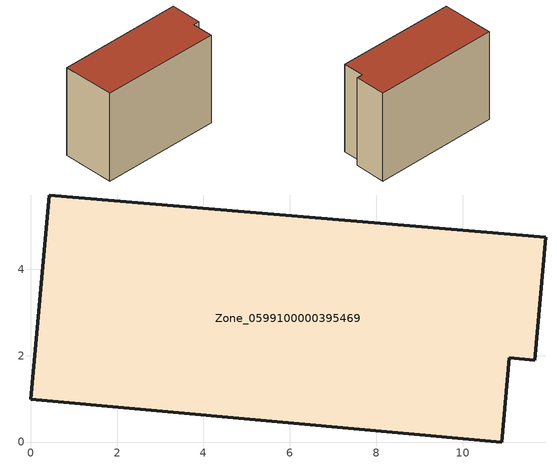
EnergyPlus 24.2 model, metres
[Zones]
Zone_0599100000395469
 floor ground (C_G): 0,0.99 0.43,5.72 11.92,4.74 11.66,1.9 11.08,1.95 10.91,0 z0
 wall outside (C_F): 0.43,5.72 0,0.99 10.91,0 11.08,1.95 11.66,1.9 11.92,4.74 0.43,5.72 z0:8.35
 roof outside (C_R): 11.92,4.74 0.43,5.72 0,0.99 10.91,0 11.08,1.95 11.66,1.9 z8.35
[BUILDING]
Pand.0599100000395469: North Axis=0; Terrain=City; Loads Convergence Tolerance Value=0.04; Temperature Convergence Tolerance Value=0.4; Solar Distribution=FullExterior; Maximum Number of Warmup Days=25; Minimum Number of Warmup Days=1
[Site:Location]
Rotterdam.The.Hague.AP_ZH_NLD Design_Conditions: Latitude=51.96; Longitude=4.45; Time Zone=1; Elevation=-4.5
[SITE:GROUNDTEMPERATURE:BUILDINGSURFACE]
18, 18, 18, 18, 18, 18, 18, 18, 18, 18, 18, 18
[MATERIAL] Thermal Absorptance=0.9; Solar Absorptance=0.7; Visible Absorptance=0.7
Name | Roughness | Thickness | Conductivity | Density | Specific Heat
G.TI.1992-2005 | MediumSmooth | 0.15 | 0.06 | 540 | 1210
F.TI.1992-2005 | Rough | 0.3 | 0.12 | 1920 | 840
R.TI.1992-2005 | MediumRough | 0.2 | 0.08 | 1500 | 1000
[CONSTRUCTION]
C_G: G.TI.1992-2005
C_F: F.TI.1992-2005
C_R: R.TI.1992-2005
[ZONE]
Zone_0599100000395469: Type=1; Multiplier=1; Ceiling Height=Autocalculate; Volume=Autocalculate; Floor Area=autocalculate; Part of Total Floor Area=Yes
[ZONEINFILTRATION:DESIGNFLOWRATE]
Infil_Zone_0599100000395469: Zone or ZoneList or Space or SpaceList=Zone_0599100000395469; Schedule=AlwaysOn; Design Flow Rate Calculation Method=Flow/Area; Flow Rate per Floor Area=0.0015; Constant Term Coefficient=1; Temperature Term Coefficient=0; Velocity Term Coefficient=0; Velocity Squared Term Coefficient=0
[HVACTEMPLATE:ZONE:IDEALLOADSAIRSYSTEM]
Zone_0599100000395469: Maximum Heating Supply Air Temperature=50; Minimum Cooling Supply Air Temperature=13; Maximum Heating Supply Air Humidity Ratio=0.0156; Minimum Cooling Supply Air Humidity Ratio=0.0077; Heating Limit=NoLimit; Cooling Limit=NoLimit; Dehumidification Control Type=ConstantSensibleHeatRatio; Cooling Sensible Heat Ratio=0.7; Dehumidification Setpoint=60; Humidification Control Type=None; Humidification Setpoint=30; Outdoor Air Method=None; Outdoor Air Flow Rate per Person=0.00944; Outdoor Air Flow Rate per Zone Floor Area=0; Outdoor Air Flow Rate per Zone=0; Demand Controlled Ventilation Type=None; Outdoor Air Economizer Type=NoEconomizer; Heat Recovery Type=None; Sensible Heat Recovery Effectiveness=0.7; Latent Heat Recovery Effectiveness=0.65
[ZONECONTROL:THERMOSTAT]
ThermostatControl_Zone_0599100000395469: Zone or ZoneList=Zone_0599100000395469; Control Type Schedule=DualSetpointControlType; Control 1=Thermostat_Zone_0599100000395469; Temperature Difference Between Cutout And Setpoint=0
[THERMOSTATSETPOINT:DUALSETPOINT]
Thermostat_Zone_0599100000395469: Heating Setpoint Temperature Schedule=HeatingSetpoint_Zone_0599100000395469; Cooling Setpoint Temperature Schedule=CoolingSetpoint_Zone_0599100000395469
[SCHEDULE:COMPACT]
HeatingSetpoint_Zone_0599100000395469: Through: 12/31, For: AllDays, Until: 24:00, 21
CoolingSetpoint_Zone_0599100000395469: Through: 12/31, For: AllDays, Until: 24:00, 24
DualSetpointControlType: Through: 12/31, For: AllDays, Until: 24:00, 4
AlwaysOn: Through: 12/31, For: AllDays, Until: 24:00, 1
